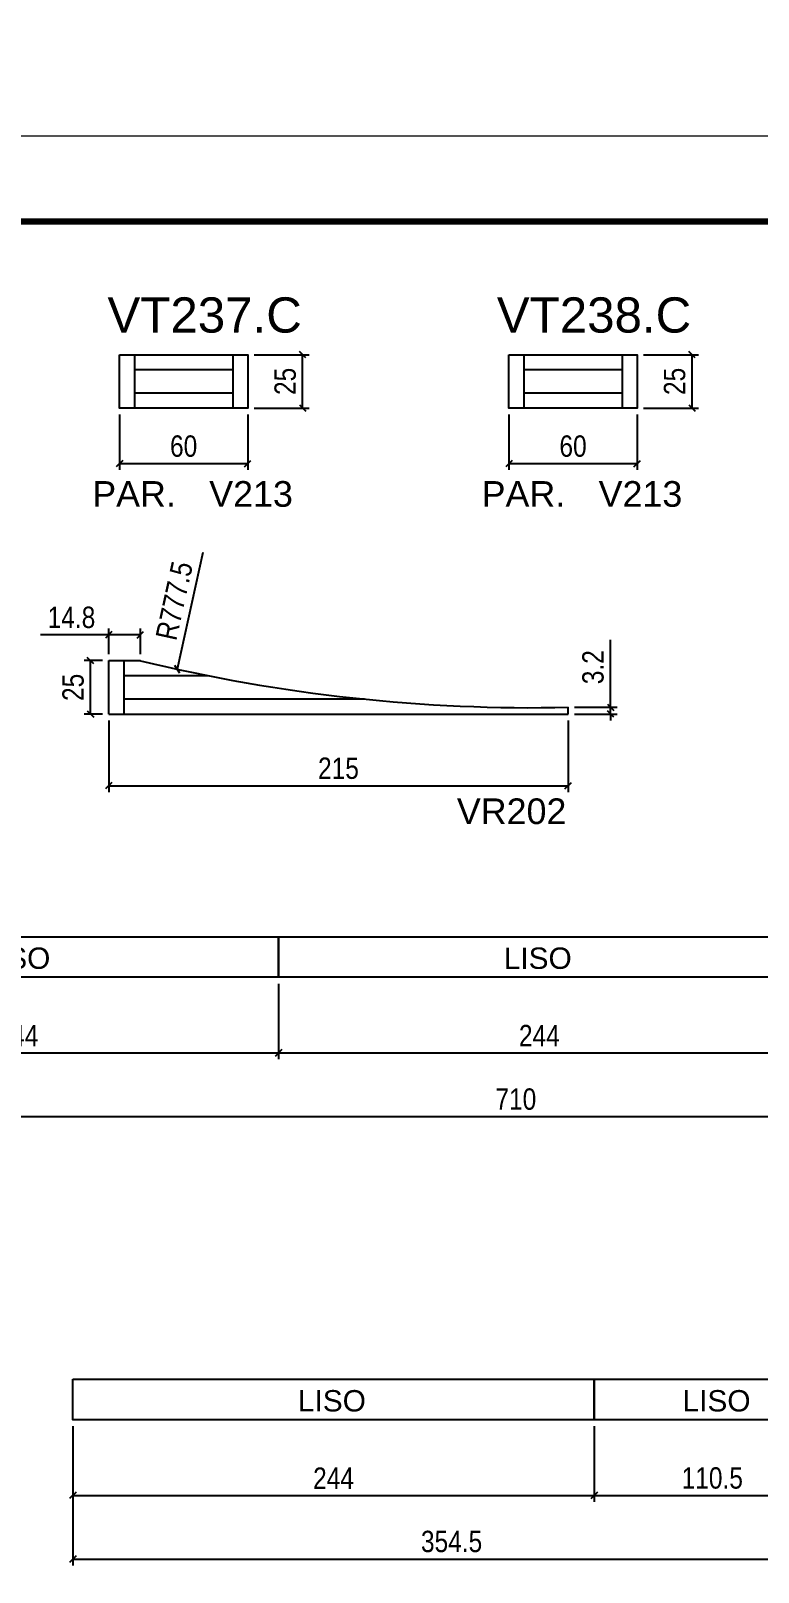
# Model space of a CAD drawing. Extents: x 5442 to 11695, y -218 to 3129.
# Drawn here: x 7660 to 8000, y 160 to 881 of the extents above; entities that cross this region are included whole.
import ezdxf
from ezdxf.enums import TextEntityAlignment as Align

# ---------------------------------------------------------------- set-up
doc = ezdxf.new("R2010")
doc.units = 0
doc.linetypes.add('DASHED', pattern=[0.75, 0.5, -0.25])
for name, color, linetype in [('5', 5, 'Continuous'), ('COTA', 241, 'Continuous'), ('Cotas', 1, 'Continuous'), ('NOMENCLATURA', 7, 'Continuous'), ('Painéis', 200, 'Continuous'), ('SARR_2.2x7', 40, 'Continuous')]:
    doc.layers.add(name, color=color, linetype=linetype)
for name, color, linetype, lineweight in [('Escoras', 2, 'Continuous', 25), ('Folhas', 255, 'Continuous', 9), ('Romaneio', 3, 'Continuous', 13), ('SARRAFO DE PRESSAO', 251, 'DASHED', 9)]:
    doc.layers.add(name, color=color, linetype=linetype, lineweight=lineweight)
doc.styles.add('ARIAL', font='arial.ttf')
doc.styles.add('COTA TECNICA-50', font='techl___.ttf', dxfattribs={"height": 10})
doc.styles.get("Standard").update_dxf_attribs({"font": 'arial.ttf'})
doc.dimstyles.new('COTA PAINEL-50', dxfattribs={"dimtxt": 10, "dimasz": 3, "dimexe": 3, "dimexo": 3, "dimgap": 3, "dimtad": 1, "dimdec": 1, "dimzin": 12, "dimdsep": 46, "dimtxsty": 'COTA TECNICA-50', "dimblk1": 'OBLIQUE', "dimblk2": 'OBLIQUE', "dimsah": 1, "dimcen": 0.9, "dimclrd": 4, "dimclre": 4, "dimclrt": 240, "dimadec": 1, "dimazin": 3, "dimtfac": 1, "dimtdec": 1, "dimtmove": 0, "dimatfit": 3, "dimfxl": 1, "dimtolj": 1, "dimtzin": 12, "dimarcsym": 0})

# ---------------------------------------------------------------- blocks, each defined once
blk = doc.blocks.new('9999999999')
at = {"layer": 'Folhas'}
blk.add_lwpolyline([(98138.98, 34190.21), (99623.98, 34190.21), (99623.98, 35240.21), (98138.98, 35240.21)], close=True, dxfattribs=at)
at = {"layer": 'Folhas', "color": 30, "const_width": 3}
blk.add_lwpolyline([(98213.98, 34230.21), (99583.98, 34230.21), (99583.98, 35200.21), (98213.98, 35200.21)], close=True, dxfattribs=at)
blk = doc.blocks.new('_Oblique')
at = {"color": 0, "linetype": 'ByBlock', "lineweight": -2}
blk.add_line((-0.5, -0.5), (0.5, 0.5), dxfattribs=at)
blk = doc.blocks.new('*D1253')
at = {"layer": 'COTA', "color": 4, "linetype": 'ByBlock', "lineweight": -2, "transparency": 16777216}
for p, q in [((7701.04, 701.58), (7701.04, 675.62)), ((7761.04, 701.58), (7761.04, 675.62)), ((7701.04, 678.62), (7761.04, 678.62))]:
    blk.add_line(p, q, dxfattribs=at)
at = {"layer": 'Defpoints', "color": 0, "linetype": 'ByBlock', "transparency": 16777216}
for p in [(7701.04, 704.58), (7761.04, 704.58), (7761.04, 678.62)]:
    blk.add_point(p, dxfattribs=at)
at = {"layer": 'COTA', "color": 4, "linetype": 'ByBlock', "lineweight": -2, "transparency": 16777216, "xscale": 3, "yscale": 3, "zscale": 3, "rotation": 180}
blk.add_blockref('_Oblique', (7701.04, 678.62), dxfattribs=at)
at = {"layer": 'COTA', "color": 4, "linetype": 'ByBlock', "lineweight": -2, "transparency": 16777216, "xscale": 3, "yscale": 3, "zscale": 3}
blk.add_blockref('_Oblique', (7761.04, 678.62), dxfattribs=at)
at = {"layer": 'COTA', "color": 240, "linetype": 'ByBlock', "transparency": 16777216, "insert": (7731.04, 686.72), "char_height": 10, "attachment_point": 5, "style": 'COTA TECNICA-50'}
blk.add_mtext('\\A1;60', dxfattribs=at)
blk = doc.blocks.new('*D1279')
at = {"layer": 'Defpoints', "color": 0, "linetype": 'ByBlock', "transparency": 16777216}
for p in [(7761.04, 729.58), (7786.71, 729.58), (7761.04, 704.58)]:
    blk.add_point(p, dxfattribs=at)
at = {"layer": 'Romaneio', "color": 4, "linetype": 'ByBlock', "lineweight": -2, "transparency": 16777216}
for p, q in [((7764.04, 729.58), (7789.71, 729.58)), ((7786.71, 704.58), (7786.71, 729.58)), ((7764.04, 704.58), (7789.71, 704.58))]:
    blk.add_line(p, q, dxfattribs=at)
at = {"layer": 'Romaneio', "color": 4, "linetype": 'ByBlock', "lineweight": -2, "transparency": 16777216, "xscale": 3, "yscale": 3, "zscale": 3}
for p, rotation in [((7786.71, 729.58), 90), ((7786.71, 704.58), 270)]:
    blk.add_blockref('_Oblique', p, dxfattribs=dict(at, rotation=rotation))
at = {"layer": 'Romaneio', "color": 240, "linetype": 'ByBlock', "transparency": 16777216, "insert": (7778.6, 717.08), "char_height": 10, "attachment_point": 5, "rotation": 90, "style": 'COTA TECNICA-50'}
blk.add_mtext('\\A1;25', dxfattribs=at)
blk = doc.blocks.new('*D1374')
at = {"layer": 'Defpoints', "color": 0, "linetype": 'ByBlock', "transparency": 16777216}
for p in [(7893.32, 1396.45), (7539.14, 704.34)]:
    blk.add_point(p, dxfattribs=at)
at = {"layer": 'Escoras', "color": 4, "linetype": 'ByBlock', "lineweight": -2, "transparency": 16777216}
blk.add_line((7581.25, 786.61), (7539.14, 704.34), dxfattribs=at)
at = {"layer": 'Escoras', "color": 4, "linetype": 'ByBlock', "lineweight": -2, "transparency": 16777216, "xscale": 3, "yscale": 3, "zscale": 3, "rotation": 242.8997000150883}
blk.add_blockref('_Oblique', (7539.14, 704.34), dxfattribs=at)
at = {"layer": 'Escoras', "color": 240, "linetype": 'ByBlock', "transparency": 16777216, "insert": (7562.64, 768.06), "char_height": 10, "attachment_point": 5, "rotation": 62.8997, "style": 'COTA TECNICA-50'}
blk.add_mtext('\\A1;R777.5', dxfattribs=at)
blk = doc.blocks.new('*D1375')
at = {"layer": 'Cotas', "color": 4, "linetype": 'ByBlock', "lineweight": -2, "transparency": 16777216}
for p, q in [((7695.99, 558.35), (7695.99, 524.83)), ((7910.99, 558.35), (7910.99, 524.83)), ((7695.99, 527.83), (7910.99, 527.83))]:
    blk.add_line(p, q, dxfattribs=at)
at = {"layer": 'Defpoints', "color": 0, "linetype": 'ByBlock', "transparency": 16777216}
for p in [(7695.99, 561.35), (7910.99, 561.35), (7910.99, 527.83)]:
    blk.add_point(p, dxfattribs=at)
at = {"layer": 'Cotas', "color": 4, "linetype": 'ByBlock', "lineweight": -2, "transparency": 16777216, "xscale": 3, "yscale": 3, "zscale": 3, "rotation": 180}
blk.add_blockref('_Oblique', (7695.99, 527.83), dxfattribs=at)
at = {"layer": 'Cotas', "color": 4, "linetype": 'ByBlock', "lineweight": -2, "transparency": 16777216, "xscale": 3, "yscale": 3, "zscale": 3}
blk.add_blockref('_Oblique', (7910.99, 527.83), dxfattribs=at)
at = {"layer": 'Cotas', "color": 240, "linetype": 'ByBlock', "transparency": 16777216, "insert": (7803.49, 535.94), "char_height": 10, "attachment_point": 5, "style": 'COTA TECNICA-50'}
blk.add_mtext('\\A1;215', dxfattribs=at)
blk = doc.blocks.new('*D1376')
at = {"layer": 'Cotas', "color": 4, "linetype": 'ByBlock', "lineweight": -2, "transparency": 16777216}
for p, q in [((7692.99, 586.35), (7684.46, 586.35)), ((7687.46, 561.35), (7687.46, 586.35)), ((7692.99, 561.35), (7684.46, 561.35))]:
    blk.add_line(p, q, dxfattribs=at)
at = {"layer": 'Defpoints', "color": 0, "linetype": 'ByBlock', "transparency": 16777216}
for p in [(7687.46, 586.35), (7695.99, 586.35), (7695.99, 561.35)]:
    blk.add_point(p, dxfattribs=at)
at = {"layer": 'Cotas', "color": 4, "linetype": 'ByBlock', "lineweight": -2, "transparency": 16777216, "xscale": 3, "yscale": 3, "zscale": 3}
for p, rotation in [((7687.46, 586.35), 90), ((7687.46, 561.35), 270)]:
    blk.add_blockref('_Oblique', p, dxfattribs=dict(at, rotation=rotation))
at = {"layer": 'Cotas', "color": 240, "linetype": 'ByBlock', "transparency": 16777216, "insert": (7679.35, 573.85), "char_height": 10, "attachment_point": 5, "rotation": 90, "style": 'COTA TECNICA-50'}
blk.add_mtext('\\A1;25', dxfattribs=at)
blk = doc.blocks.new('*D1377')
at = {"layer": 'Cotas', "color": 4, "linetype": 'ByBlock', "lineweight": -2, "transparency": 16777216}
for p, q in [((7695.99, 589.35), (7695.99, 601.46)), ((7710.83, 589.35), (7710.83, 601.46)), ((7695.99, 598.46), (7664.11, 598.46)), ((7710.83, 598.46), (7695.99, 598.46))]:
    blk.add_line(p, q, dxfattribs=at)
at = {"layer": 'Defpoints', "color": 0, "linetype": 'ByBlock', "transparency": 16777216}
for p in [(7710.83, 598.46), (7695.99, 586.35), (7710.83, 586.35)]:
    blk.add_point(p, dxfattribs=at)
at = {"layer": 'Cotas', "color": 4, "linetype": 'ByBlock', "lineweight": -2, "transparency": 16777216, "xscale": 3, "yscale": 3, "zscale": 3, "rotation": 180}
blk.add_blockref('_Oblique', (7695.99, 598.46), dxfattribs=at)
at = {"layer": 'Cotas', "color": 4, "linetype": 'ByBlock', "lineweight": -2, "transparency": 16777216, "xscale": 3, "yscale": 3, "zscale": 3}
blk.add_blockref('_Oblique', (7710.83, 598.46), dxfattribs=at)
at = {"layer": 'Cotas', "color": 240, "linetype": 'ByBlock', "transparency": 16777216, "insert": (7678.55, 606.56), "char_height": 10, "attachment_point": 5, "style": 'COTA TECNICA-50'}
blk.add_mtext('\\A1;14.8', dxfattribs=at)
blk = doc.blocks.new('*D1378')
at = {"layer": 'Cotas', "color": 4, "linetype": 'ByBlock', "lineweight": -2, "transparency": 16777216}
for p, q in [((7930.85, 564.52), (7930.85, 596.07)), ((7913.99, 564.52), (7933.85, 564.52)), ((7930.85, 561.35), (7930.85, 564.52)), ((7913.99, 561.35), (7933.85, 561.35)), ((7930.85, 561.35), (7930.85, 558.35))]:
    blk.add_line(p, q, dxfattribs=at)
at = {"layer": 'Defpoints', "color": 0, "linetype": 'ByBlock', "transparency": 16777216}
for p in [(7910.99, 564.52), (7930.85, 564.52), (7910.99, 561.35)]:
    blk.add_point(p, dxfattribs=at)
at = {"layer": 'Cotas', "color": 4, "linetype": 'ByBlock', "lineweight": -2, "transparency": 16777216, "xscale": 3, "yscale": 3, "zscale": 3}
for p, rotation in [((7930.85, 564.52), 270), ((7930.85, 561.35), 90)]:
    blk.add_blockref('_Oblique', p, dxfattribs=dict(at, rotation=rotation))
at = {"layer": 'Cotas', "color": 240, "linetype": 'ByBlock', "transparency": 16777216, "insert": (7922.63, 583.3), "char_height": 10, "attachment_point": 5, "rotation": 90, "style": 'COTA TECNICA-50'}
blk.add_mtext('\\A1;3.2', dxfattribs=at)
blk = doc.blocks.new('*D1379')
at = {"layer": 'Defpoints', "color": 0, "linetype": 'ByBlock', "transparency": 16777216}
for p in [(7894.47, 1341.81), (7727.97, 582.39)]:
    blk.add_point(p, dxfattribs=at)
at = {"layer": 'Escoras', "color": 4, "linetype": 'ByBlock', "lineweight": -2, "transparency": 16777216}
blk.add_line((7739.96, 637.06), (7727.97, 582.39), dxfattribs=at)
at = {"layer": 'Escoras', "color": 4, "linetype": 'ByBlock', "lineweight": -2, "transparency": 16777216, "xscale": 3, "yscale": 3, "zscale": 3, "rotation": 257.6337825742522}
blk.add_blockref('_Oblique', (7727.97, 582.39), dxfattribs=at)
at = {"layer": 'Escoras', "color": 240, "linetype": 'ByBlock', "transparency": 16777216, "insert": (7726.68, 614.39), "char_height": 10, "attachment_point": 5, "rotation": 77.63378, "style": 'COTA TECNICA-50'}
blk.add_mtext('\\A1;R777.5', dxfattribs=at)
blk = doc.blocks.new('*D1424')
at = {"layer": 'COTA', "color": 4, "linetype": 'ByBlock', "lineweight": -2, "transparency": 16777216}
for p, q in [((7883.26, 701.58), (7883.26, 675.62)), ((7943.26, 701.58), (7943.26, 675.62)), ((7883.26, 678.62), (7943.26, 678.62))]:
    blk.add_line(p, q, dxfattribs=at)
at = {"layer": 'Defpoints', "color": 0, "linetype": 'ByBlock', "transparency": 16777216}
for p in [(7883.26, 704.58), (7943.26, 704.58), (7943.26, 678.62)]:
    blk.add_point(p, dxfattribs=at)
at = {"layer": 'COTA', "color": 4, "linetype": 'ByBlock', "lineweight": -2, "transparency": 16777216, "xscale": 3, "yscale": 3, "zscale": 3, "rotation": 180}
blk.add_blockref('_Oblique', (7883.26, 678.62), dxfattribs=at)
at = {"layer": 'COTA', "color": 4, "linetype": 'ByBlock', "lineweight": -2, "transparency": 16777216, "xscale": 3, "yscale": 3, "zscale": 3}
blk.add_blockref('_Oblique', (7943.26, 678.62), dxfattribs=at)
at = {"layer": 'COTA', "color": 240, "linetype": 'ByBlock', "transparency": 16777216, "insert": (7913.26, 686.72), "char_height": 10, "attachment_point": 5, "style": 'COTA TECNICA-50'}
blk.add_mtext('\\A1;60', dxfattribs=at)
blk = doc.blocks.new('*D1425')
at = {"layer": 'Defpoints', "color": 0, "linetype": 'ByBlock', "transparency": 16777216}
for p in [(7943.26, 729.58), (7968.93, 729.58), (7943.26, 704.58)]:
    blk.add_point(p, dxfattribs=at)
at = {"layer": 'Romaneio', "color": 4, "linetype": 'ByBlock', "lineweight": -2, "transparency": 16777216}
for p, q in [((7946.26, 729.58), (7971.93, 729.58)), ((7968.93, 704.58), (7968.93, 729.58)), ((7946.26, 704.58), (7971.93, 704.58))]:
    blk.add_line(p, q, dxfattribs=at)
at = {"layer": 'Romaneio', "color": 4, "linetype": 'ByBlock', "lineweight": -2, "transparency": 16777216, "xscale": 3, "yscale": 3, "zscale": 3}
for p, rotation in [((7968.93, 729.58), 90), ((7968.93, 704.58), 270)]:
    blk.add_blockref('_Oblique', p, dxfattribs=dict(at, rotation=rotation))
at = {"layer": 'Romaneio', "color": 240, "linetype": 'ByBlock', "transparency": 16777216, "insert": (7960.82, 717.08), "char_height": 10, "attachment_point": 5, "rotation": 90, "style": 'COTA TECNICA-50'}
blk.add_mtext('\\A1;25', dxfattribs=at)
blk = doc.blocks.new('*D1115')
at = {"layer": 'Defpoints', "color": 0, "linetype": 'ByBlock', "transparency": 16777216}
for p in [(7531.5, 438.15), (7775.5, 438.15), (7775.5, 402.78)]:
    blk.add_point(p, dxfattribs=at)
at = {"layer": 'Escoras', "color": 4, "linetype": 'ByBlock', "lineweight": -2, "transparency": 16777216}
for p, q in [((7531.5, 435.15), (7531.5, 399.78)), ((7775.5, 435.15), (7775.5, 399.78)), ((7531.5, 402.78), (7775.5, 402.78))]:
    blk.add_line(p, q, dxfattribs=at)
at = {"layer": 'Escoras', "color": 4, "linetype": 'ByBlock', "lineweight": -2, "transparency": 16777216, "xscale": 3, "yscale": 3, "zscale": 3, "rotation": 180}
blk.add_blockref('_Oblique', (7531.5, 402.78), dxfattribs=at)
at = {"layer": 'Escoras', "color": 4, "linetype": 'ByBlock', "lineweight": -2, "transparency": 16777216, "xscale": 3, "yscale": 3, "zscale": 3}
blk.add_blockref('_Oblique', (7775.5, 402.78), dxfattribs=at)
at = {"layer": 'Escoras', "color": 240, "linetype": 'ByBlock', "transparency": 16777216, "insert": (7653.5, 410.85), "char_height": 10, "attachment_point": 5, "style": 'COTA TECNICA-50'}
blk.add_mtext('\\A1;244', dxfattribs=at)
blk = doc.blocks.new('*D1116')
at = {"layer": 'Defpoints', "color": 0, "linetype": 'ByBlock', "transparency": 16777216}
for p in [(7775.5, 438.15), (8019.5, 438.15), (8019.5, 402.78)]:
    blk.add_point(p, dxfattribs=at)
at = {"layer": 'Escoras', "color": 4, "linetype": 'ByBlock', "lineweight": -2, "transparency": 16777216}
for p, q in [((7775.5, 435.15), (7775.5, 399.78)), ((8019.5, 435.15), (8019.5, 399.78)), ((7775.5, 402.78), (8019.5, 402.78))]:
    blk.add_line(p, q, dxfattribs=at)
at = {"layer": 'Escoras', "color": 4, "linetype": 'ByBlock', "lineweight": -2, "transparency": 16777216, "xscale": 3, "yscale": 3, "zscale": 3, "rotation": 180}
blk.add_blockref('_Oblique', (7775.5, 402.78), dxfattribs=at)
at = {"layer": 'Escoras', "color": 4, "linetype": 'ByBlock', "lineweight": -2, "transparency": 16777216, "xscale": 3, "yscale": 3, "zscale": 3}
blk.add_blockref('_Oblique', (8019.5, 402.78), dxfattribs=at)
at = {"layer": 'Escoras', "color": 240, "linetype": 'ByBlock', "transparency": 16777216, "insert": (7897.5, 410.85), "char_height": 10, "attachment_point": 5, "style": 'COTA TECNICA-50'}
blk.add_mtext('\\A1;244', dxfattribs=at)
blk = doc.blocks.new('*D1118')
at = {"layer": 'Defpoints', "color": 0, "linetype": 'ByBlock', "transparency": 16777216}
for p in [(7531.5, 438.15), (8241.5, 438.15), (8241.5, 372.95)]:
    blk.add_point(p, dxfattribs=at)
at = {"layer": 'Escoras', "color": 4, "linetype": 'ByBlock', "lineweight": -2, "transparency": 16777216}
for p, q in [((7531.5, 435.15), (7531.5, 369.95)), ((8241.5, 435.15), (8241.5, 369.95)), ((7531.5, 372.95), (8241.5, 372.95))]:
    blk.add_line(p, q, dxfattribs=at)
at = {"layer": 'Escoras', "color": 4, "linetype": 'ByBlock', "lineweight": -2, "transparency": 16777216, "xscale": 3, "yscale": 3, "zscale": 3, "rotation": 180}
blk.add_blockref('_Oblique', (7531.5, 372.95), dxfattribs=at)
at = {"layer": 'Escoras', "color": 4, "linetype": 'ByBlock', "lineweight": -2, "transparency": 16777216, "xscale": 3, "yscale": 3, "zscale": 3}
blk.add_blockref('_Oblique', (8241.5, 372.95), dxfattribs=at)
at = {"layer": 'Escoras', "color": 240, "linetype": 'ByBlock', "transparency": 16777216, "insert": (7886.5, 381.05), "char_height": 10, "attachment_point": 5, "style": 'COTA TECNICA-50'}
blk.add_mtext('\\A1;710', dxfattribs=at)
blk = doc.blocks.new('*D1201')
at = {"layer": 'Defpoints', "color": 0, "linetype": 'ByBlock', "transparency": 16777216}
for p in [(7679.17, 230.97), (7923.17, 230.97), (7923.17, 195.6)]:
    blk.add_point(p, dxfattribs=at)
at = {"layer": 'Escoras', "color": 4, "linetype": 'ByBlock', "lineweight": -2, "transparency": 16777216}
for p, q in [((7679.17, 227.97), (7679.17, 192.6)), ((7923.17, 227.97), (7923.17, 192.6)), ((7679.17, 195.6), (7923.17, 195.6))]:
    blk.add_line(p, q, dxfattribs=at)
at = {"layer": 'Escoras', "color": 4, "linetype": 'ByBlock', "lineweight": -2, "transparency": 16777216, "xscale": 3, "yscale": 3, "zscale": 3, "rotation": 180}
blk.add_blockref('_Oblique', (7679.17, 195.6), dxfattribs=at)
at = {"layer": 'Escoras', "color": 4, "linetype": 'ByBlock', "lineweight": -2, "transparency": 16777216, "xscale": 3, "yscale": 3, "zscale": 3}
blk.add_blockref('_Oblique', (7923.17, 195.6), dxfattribs=at)
at = {"layer": 'Escoras', "color": 240, "linetype": 'ByBlock', "transparency": 16777216, "insert": (7801.17, 203.67), "char_height": 10, "attachment_point": 5, "style": 'COTA TECNICA-50'}
blk.add_mtext('\\A1;244', dxfattribs=at)
blk = doc.blocks.new('*D1202')
at = {"layer": 'Defpoints', "color": 0, "linetype": 'ByBlock', "transparency": 16777216}
for p in [(7923.17, 230.97), (8033.67, 230.97), (8033.67, 195.6)]:
    blk.add_point(p, dxfattribs=at)
at = {"layer": 'Escoras', "color": 4, "linetype": 'ByBlock', "lineweight": -2, "transparency": 16777216}
for p, q in [((7923.17, 227.97), (7923.17, 192.6)), ((8033.67, 227.97), (8033.67, 192.6)), ((7923.17, 195.6), (8033.67, 195.6))]:
    blk.add_line(p, q, dxfattribs=at)
at = {"layer": 'Escoras', "color": 4, "linetype": 'ByBlock', "lineweight": -2, "transparency": 16777216, "xscale": 3, "yscale": 3, "zscale": 3, "rotation": 180}
blk.add_blockref('_Oblique', (7923.17, 195.6), dxfattribs=at)
at = {"layer": 'Escoras', "color": 4, "linetype": 'ByBlock', "lineweight": -2, "transparency": 16777216, "xscale": 3, "yscale": 3, "zscale": 3}
blk.add_blockref('_Oblique', (8033.67, 195.6), dxfattribs=at)
at = {"layer": 'Escoras', "color": 240, "linetype": 'ByBlock', "transparency": 16777216, "insert": (7978.42, 203.71), "char_height": 10, "attachment_point": 5, "style": 'COTA TECNICA-50'}
blk.add_mtext('\\A1;110.5', dxfattribs=at)
blk = doc.blocks.new('*D1203')
at = {"layer": 'Defpoints', "color": 0, "linetype": 'ByBlock', "transparency": 16777216}
for p in [(7679.17, 230.97), (8033.67, 230.97), (8033.67, 165.77)]:
    blk.add_point(p, dxfattribs=at)
at = {"layer": 'Escoras', "color": 4, "linetype": 'ByBlock', "lineweight": -2, "transparency": 16777216}
for p, q in [((7679.17, 227.97), (7679.17, 162.77)), ((8033.67, 227.97), (8033.67, 162.77)), ((7679.17, 165.77), (8033.67, 165.77))]:
    blk.add_line(p, q, dxfattribs=at)
at = {"layer": 'Escoras', "color": 4, "linetype": 'ByBlock', "lineweight": -2, "transparency": 16777216, "xscale": 3, "yscale": 3, "zscale": 3, "rotation": 180}
blk.add_blockref('_Oblique', (7679.17, 165.77), dxfattribs=at)
at = {"layer": 'Escoras', "color": 4, "linetype": 'ByBlock', "lineweight": -2, "transparency": 16777216, "xscale": 3, "yscale": 3, "zscale": 3}
blk.add_blockref('_Oblique', (8033.67, 165.77), dxfattribs=at)
at = {"layer": 'Escoras', "color": 240, "linetype": 'ByBlock', "transparency": 16777216, "insert": (7856.42, 173.99), "char_height": 10, "attachment_point": 5, "style": 'COTA TECNICA-50'}
blk.add_mtext('\\A1;354.5', dxfattribs=at)

msp = doc.modelspace()

# ---------------------------------------------------------------- linework, layer by layer
at = {"layer": 'Painéis', "linetype": 'Continuous'}
for p, q in [((7695.99, 561.35), (7695.99, 586.35)), ((7695.99, 586.35), (7710.83, 586.35)), ((7910.99, 561.35), (7910.99, 564.52)), ((7695.99, 561.35), (7910.99, 561.35))]:
    msp.add_line(p, q, dxfattribs=at)
for points in [[(7701.04, 729.58), (7761.04, 729.58), (7761.04, 704.58), (7701.04, 704.58)], [(7883.26, 729.58), (7943.26, 729.58), (7943.26, 704.58), (7883.26, 704.58)], [(7531.5, 457.15), (7775.5, 457.15), (7775.5, 438.15), (7531.5, 438.15)], [(7775.5, 457.15), (8019.5, 457.15), (8019.5, 438.15), (7775.5, 438.15)], [(7679.17, 249.97), (7923.17, 249.97), (7923.17, 230.97), (7679.17, 230.97)], [(7923.17, 249.97), (8033.67, 249.97), (8033.67, 230.97), (7923.17, 230.97)]]:
    msp.add_lwpolyline(points, close=True, dxfattribs=at)
msp.add_arc((7894.47, 1341.81), 777.47, 256.33721, 271.21782, dxfattribs=at)
at = {"layer": 'SARR_2.2x7', "linetype": 'Continuous'}
for p, q in [((7708.04, 729.58), (7708.04, 704.58)), ((7754.04, 729.58), (7754.04, 704.58)), ((7890.26, 729.58), (7890.26, 704.58)), ((7936.26, 729.58), (7936.26, 704.58)), ((7708.04, 722.58), (7754.04, 722.58)), ((7890.26, 722.58), (7936.26, 722.58)), ((7754.04, 711.58), (7708.04, 711.58)), ((7936.26, 711.58), (7890.26, 711.58)), ((7702.99, 586.35), (7702.99, 561.35)), ((7702.99, 579.35), (7742.59, 579.35)), ((7815.7, 568.35), (7702.99, 568.35))]:
    msp.add_line(p, q, dxfattribs=at)

# ---------------------------------------------------------------- block references
at = {"layer": 'SARRAFO DE PRESSAO', "color": 6, "linetype": 'ByBlock'}
msp.add_blockref('9999999999', (-91098.62, -34408.31), dxfattribs=at)

# ---------------------------------------------------------------- texts
at = {"layer": '5', "linetype": 'Continuous'}
for s, p in [('PAR.', (7688.27, 658.4)), ('V213', (7743.01, 658.4)), ('PAR.', (7870.48, 658.4)), ('V213', (7925.23, 658.4)), ('VR202', (7858.9, 509.87))]:
    msp.add_text(s, height=12, rotation=359.99996, dxfattribs=at).set_placement(p)
at = {"layer": 'NOMENCLATURA', "linetype": 'Continuous'}
for s, p in [('VT237.C', (7695.39, 739.92)), ('VT238.C', (7877.6, 739.92))]:
    msp.add_text(s, height=16.5, dxfattribs=at).set_placement(p)
at = {"layer": 'Romaneio', "color": 7, "style": 'ARIAL'}
for p in [(7652.74, 447.08), (7896.74, 447.08), (7800.41, 239.9), (7980.41, 239.9)]:
    msp.add_text('LISO', height=10, dxfattribs=at).set_placement(p, align=Align.MIDDLE_CENTER)

# ---------------------------------------------------------------- dimensions: what is measured, and where the dimension line sits
at = {"layer": 'COTA', "linetype": 'ByBlock'}
for base, p1, p2, picture, middle in [((7761.04, 678.62), (7701.04, 704.58), (7761.04, 704.58), '*D1253', (7731.04, 686.72)), ((7943.26, 678.62), (7883.26, 704.58), (7943.26, 704.58), '*D1424', (7913.26, 686.72))]:
    dim = msp.add_linear_dim(base=base, p1=p1, p2=p2, dimstyle='COTA PAINEL-50', override={"dimarcsym": 1}, dxfattribs=at)
    dim.commit()
    dim.dimension.update_dxf_attribs({"geometry": picture, "text_midpoint": middle})
at = {"layer": 'Cotas', "linetype": 'ByBlock'}
dim = msp.add_linear_dim(base=(7710.83, 598.46), p1=(7695.99, 586.35), p2=(7710.83, 586.35), dimstyle='COTA PAINEL-50', override={"dimarcsym": 1}, dxfattribs=at)
dim.commit()
dim.dimension.update_dxf_attribs({"geometry": '*D1377', "text_midpoint": (7678.55, 598.46), "dimtype": 160})
for base, p1, p2, picture, middle in [((7930.85, 564.52), (7910.99, 561.35), (7910.99, 564.52), '*D1378', (7922.63, 583.3)), ((7687.46, 586.35), (7695.99, 561.35), (7695.99, 586.35), '*D1376', (7679.35, 573.85))]:
    dim = msp.add_linear_dim(base=base, p1=p1, p2=p2, angle=90, dimstyle='COTA PAINEL-50', override={"dimarcsym": 1}, dxfattribs=at)
    dim.commit()
    dim.dimension.update_dxf_attribs({"geometry": picture, "text_midpoint": middle})
dim = msp.add_linear_dim(base=(7910.99, 527.83), p1=(7695.99, 561.35), p2=(7910.99, 561.35), dimstyle='COTA PAINEL-50', override={"dimarcsym": 1}, dxfattribs=at)
dim.commit()
dim.dimension.update_dxf_attribs({"geometry": '*D1375', "text_midpoint": (7803.49, 535.94)})
at = {"layer": 'Escoras', "linetype": 'ByBlock'}
for center, mpoint, picture, middle in [((7893.32, 1396.45), (7539.14, 704.34), '*D1374', (7569.86, 764.37)), ((7894.47, 1341.81), (7727.97, 582.39), '*D1379', (7734.6, 612.65))]:
    dim = msp.add_radius_dim(center=center, mpoint=mpoint, dimstyle='COTA PAINEL-50', override={"dimarcsym": 1}, dxfattribs=at)
    dim.commit()
    dim.dimension.update_dxf_attribs({"geometry": picture, "text_midpoint": middle, "dimtype": 164})
for base, p1, p2, picture, middle in [((7775.5, 402.78), (7531.5, 438.15), (7775.5, 438.15), '*D1115', (7653.5, 410.85)), ((8241.5, 372.95), (7531.5, 438.15), (8241.5, 438.15), '*D1118', (7886.5, 381.05)), ((8019.5, 402.78), (7775.5, 438.15), (8019.5, 438.15), '*D1116', (7897.5, 410.85)), ((7923.17, 195.6), (7679.17, 230.97), (7923.17, 230.97), '*D1201', (7801.17, 203.67)), ((8033.67, 165.77), (7679.17, 230.97), (8033.67, 230.97), '*D1203', (7856.42, 173.99)), ((8033.67, 195.6), (7923.17, 230.97), (8033.67, 230.97), '*D1202', (7978.42, 203.71))]:
    dim = msp.add_linear_dim(base=base, p1=p1, p2=p2, dimstyle='COTA PAINEL-50', override={"dimarcsym": 1}, dxfattribs=at)
    dim.commit()
    dim.dimension.update_dxf_attribs({"geometry": picture, "text_midpoint": middle})
at = {"layer": 'Romaneio', "linetype": 'ByBlock'}
for base, p1, p2, picture, middle in [((7786.71, 729.58), (7761.04, 704.58), (7761.04, 729.58), '*D1279', (7778.6, 717.08)), ((7968.93, 729.58), (7943.26, 704.58), (7943.26, 729.58), '*D1425', (7960.82, 717.08))]:
    dim = msp.add_linear_dim(base=base, p1=p1, p2=p2, angle=90, dimstyle='COTA PAINEL-50', override={"dimarcsym": 1}, dxfattribs=at)
    dim.commit()
    dim.dimension.update_dxf_attribs({"geometry": picture, "text_midpoint": middle})

doc.saveas('drawing.dxf')
